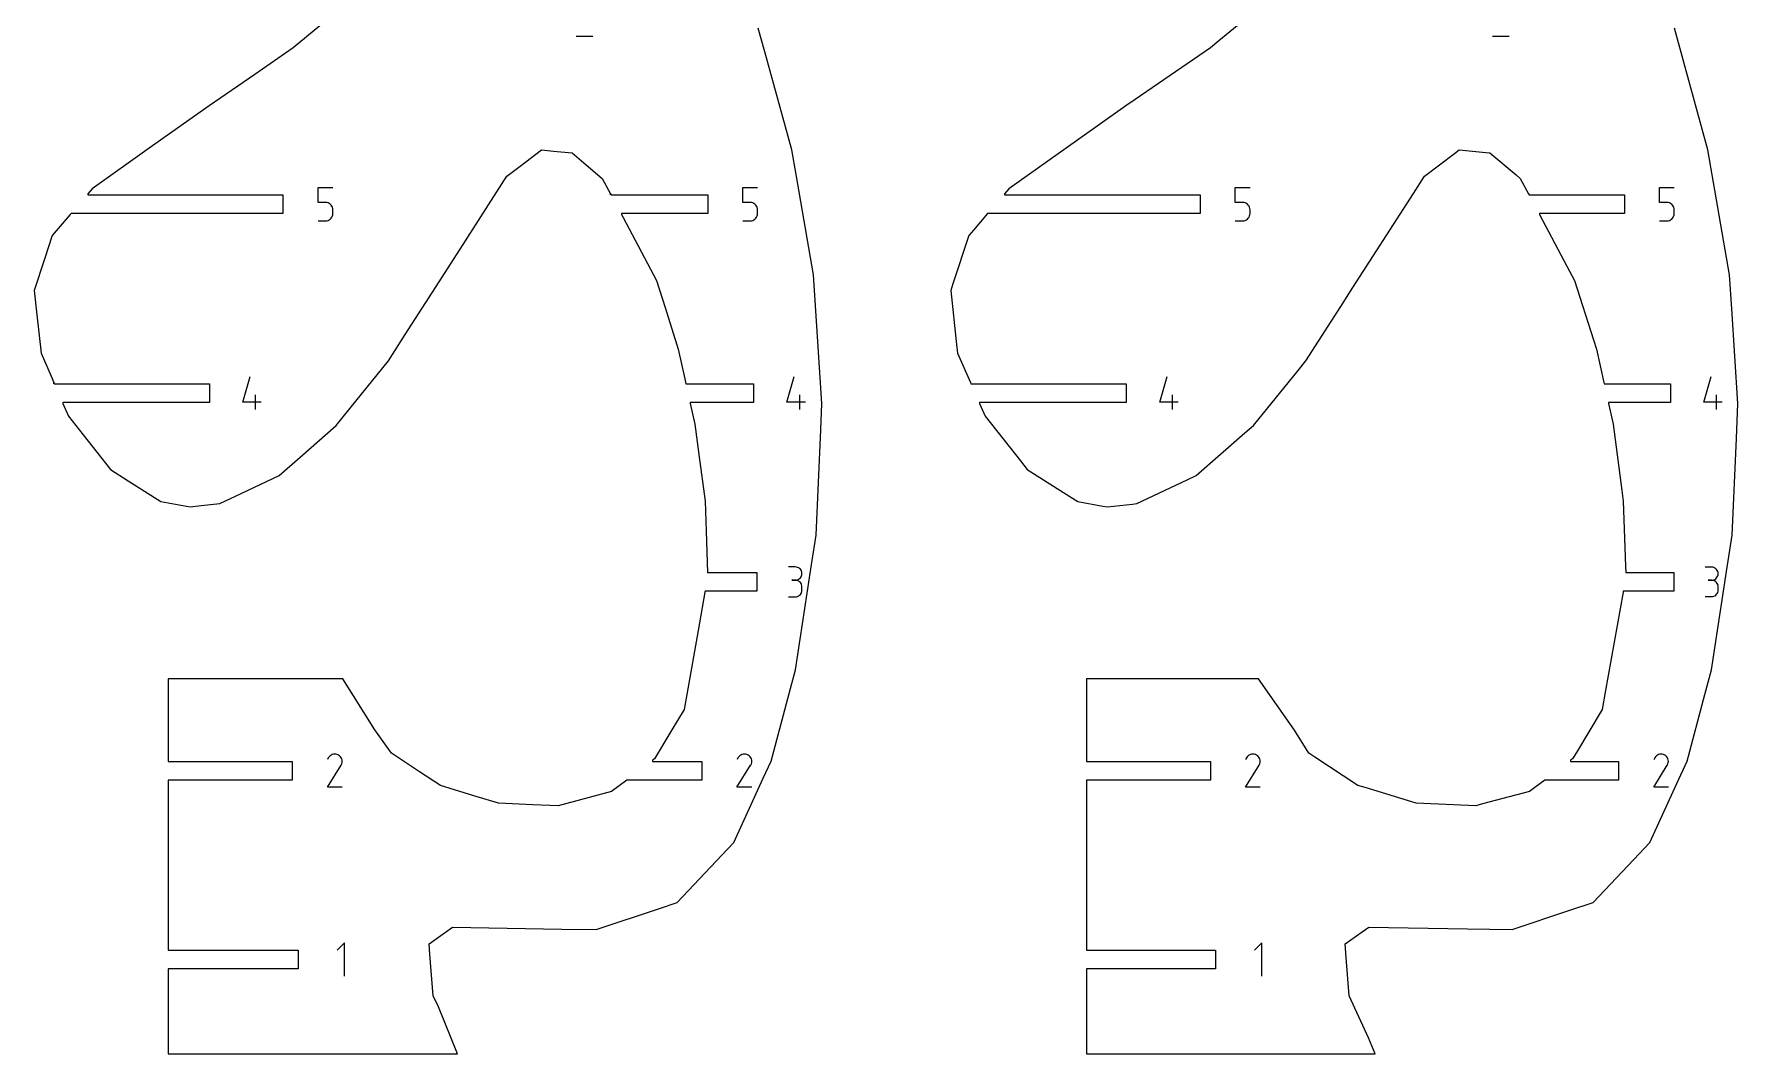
# Model space of a CAD drawing. Extents: x 0 to 800, y 0 to 1200.
# Drawn here: x 411.4 to 616.5, y 456.9 to 579.7 of the extents above; entities that cross this region are included whole.
import ezdxf

# ---------------------------------------------------------------- set-up
doc = ezdxf.new("R2010")
doc.units = 0
doc.header["$MEASUREMENT"] = 0
doc.layers.add('annotation', color=7, linetype='Continuous')
doc.layers.add('boundary', color=7, linetype='Continuous')

msp = doc.modelspace()

# ---------------------------------------------------------------- linework, layer by layer
at = {"layer": 'annotation', "color": 1}
for p, q in [((476.66, 579.43), (478.66, 579.43)), ((587, 579.43), (589, 579.43)), ((445.58, 559.43), (445.58, 561.21)), ((445.58, 561.21), (447.36, 561.21)), ((496.72, 559.43), (496.72, 561.21)), ((496.72, 561.21), (498.5, 561.21)), ((556.02, 559.43), (556.02, 561.21)), ((556.02, 561.21), (557.8, 561.21)), ((607.11, 559.43), (607.11, 561.21)), ((607.11, 561.21), (608.88, 561.21)), ((446.47, 559.43), (445.58, 559.43)), ((446.63, 559.41), (446.47, 559.43)), ((446.78, 559.37), (446.63, 559.41)), ((446.92, 559.31), (446.78, 559.37)), ((447.05, 559.22), (446.92, 559.31)), ((447.15, 559.11), (447.05, 559.22)), ((447.24, 558.99), (447.15, 559.11)), ((447.31, 558.85), (447.24, 558.99)), ((447.35, 558.7), (447.31, 558.85)), ((447.36, 558.54), (447.35, 558.7)), ((447.35, 557.94), (447.36, 558.1)), ((447.36, 558.1), (447.36, 558.54)), ((447.36, 558.54), (447.36, 558.54)), ((497.61, 559.43), (496.72, 559.43)), ((497.77, 559.41), (497.61, 559.43)), ((497.92, 559.37), (497.77, 559.41)), ((498.06, 559.31), (497.92, 559.37)), ((498.18, 559.22), (498.06, 559.31)), ((498.29, 559.11), (498.18, 559.22)), ((498.38, 558.99), (498.29, 559.11)), ((498.44, 558.85), (498.38, 558.99)), ((498.49, 558.7), (498.44, 558.85)), ((498.5, 558.54), (498.49, 558.7)), ((498.49, 557.94), (498.5, 558.1)), ((498.5, 558.1), (498.5, 558.54)), ((498.5, 558.54), (498.5, 558.54)), ((556.91, 559.43), (556.02, 559.43)), ((557.07, 559.41), (556.91, 559.43)), ((557.22, 559.37), (557.07, 559.41)), ((557.36, 559.31), (557.22, 559.37)), ((557.48, 559.22), (557.36, 559.31)), ((557.59, 559.11), (557.48, 559.22)), ((557.68, 558.99), (557.59, 559.11)), ((557.74, 558.85), (557.68, 558.99)), ((557.78, 558.7), (557.74, 558.85)), ((557.8, 558.54), (557.78, 558.7)), ((557.78, 557.94), (557.8, 558.1)), ((557.8, 558.1), (557.8, 558.54)), ((557.8, 558.54), (557.8, 558.54)), ((607.99, 559.43), (607.11, 559.43)), ((608.15, 559.41), (607.99, 559.43)), ((608.3, 559.37), (608.15, 559.41)), ((608.44, 559.31), (608.3, 559.37)), ((608.57, 559.22), (608.44, 559.31)), ((608.67, 559.11), (608.57, 559.22)), ((608.76, 558.99), (608.67, 559.11)), ((608.83, 558.85), (608.76, 558.99)), ((608.87, 558.7), (608.83, 558.85)), ((608.88, 558.54), (608.87, 558.7)), ((608.87, 557.94), (608.88, 558.1)), ((608.88, 558.1), (608.88, 558.54)), ((608.88, 558.54), (608.88, 558.54)), ((445.58, 557.21), (446.47, 557.21)), ((446.47, 557.21), (446.63, 557.22)), ((446.47, 557.21), (446.47, 557.21)), ((446.63, 557.22), (446.78, 557.26)), ((446.78, 557.26), (446.92, 557.33)), ((446.92, 557.33), (447.04, 557.42)), ((447.04, 557.42), (447.15, 557.52)), ((447.15, 557.52), (447.24, 557.65)), ((447.24, 557.65), (447.31, 557.79)), ((447.31, 557.79), (447.35, 557.94)), ((496.72, 557.21), (497.61, 557.21)), ((497.61, 557.21), (497.77, 557.22)), ((497.61, 557.21), (497.61, 557.21)), ((497.77, 557.22), (497.92, 557.26)), ((497.92, 557.26), (498.06, 557.33)), ((498.06, 557.33), (498.18, 557.42)), ((498.18, 557.42), (498.29, 557.52)), ((498.29, 557.52), (498.38, 557.65)), ((498.38, 557.65), (498.44, 557.79)), ((498.44, 557.79), (498.49, 557.94)), ((556.02, 557.21), (556.91, 557.21)), ((556.91, 557.21), (557.07, 557.22)), ((556.91, 557.21), (556.91, 557.21)), ((557.07, 557.22), (557.22, 557.26)), ((557.22, 557.26), (557.36, 557.33)), ((557.36, 557.33), (557.48, 557.42)), ((557.48, 557.42), (557.59, 557.52)), ((557.59, 557.52), (557.68, 557.65)), ((557.68, 557.65), (557.74, 557.79)), ((557.74, 557.79), (557.78, 557.94)), ((607.11, 557.21), (607.99, 557.21)), ((607.99, 557.21), (608.15, 557.22)), ((607.99, 557.21), (607.99, 557.21)), ((608.15, 557.22), (608.3, 557.26)), ((608.3, 557.26), (608.44, 557.33)), ((608.44, 557.33), (608.57, 557.42)), ((608.57, 557.42), (608.67, 557.52)), ((608.67, 557.52), (608.76, 557.65)), ((608.76, 557.65), (608.83, 557.79)), ((608.83, 557.79), (608.87, 557.94)), ((436.5, 535.37), (437.39, 538.48)), ((502.04, 535.37), (502.92, 538.48)), ((546.92, 535.37), (547.8, 538.48)), ((612.43, 535.37), (613.32, 538.48)), ((438.06, 534.48), (438.06, 536.26)), ((503.59, 534.48), (503.59, 536.26)), ((548.47, 534.48), (548.47, 536.26)), ((613.98, 534.48), (613.98, 536.26)), ((438.72, 535.37), (436.5, 535.37)), ((504.26, 535.37), (502.04, 535.37)), ((549.14, 535.37), (546.92, 535.37)), ((614.65, 535.37), (612.43, 535.37)), ((503.04, 515.55), (502.24, 515.55)), ((503.19, 515.54), (503.04, 515.55)), ((503.32, 515.5), (503.19, 515.54)), ((503.45, 515.44), (503.32, 515.5)), ((503.56, 515.36), (503.45, 515.44)), ((503.66, 515.27), (503.56, 515.36)), ((503.73, 515.15), (503.66, 515.27)), ((503.79, 515.03), (503.73, 515.15)), ((503.83, 514.9), (503.79, 515.03)), ((613.37, 515.52), (612.58, 515.52)), ((613.51, 515.51), (613.37, 515.52)), ((613.64, 515.47), (613.51, 515.51)), ((613.77, 515.42), (613.64, 515.47)), ((613.88, 515.34), (613.77, 515.42)), ((613.97, 515.24), (613.88, 515.34)), ((614.05, 515.13), (613.97, 515.24)), ((614.11, 515.01), (614.05, 515.13)), ((614.15, 514.88), (614.11, 515.01)), ((503.04, 513.95), (502.64, 513.95)), ((502.64, 513.95), (503.04, 513.95)), ((503.04, 513.95), (503.19, 513.96)), ((503.19, 513.94), (503.04, 513.95)), ((503.04, 513.95), (503.04, 513.95)), ((503.19, 513.96), (503.32, 514)), ((503.32, 513.9), (503.19, 513.94)), ((503.32, 514), (503.45, 514.06)), ((503.45, 513.84), (503.32, 513.9)), ((503.45, 514.06), (503.56, 514.14)), ((503.56, 513.76), (503.45, 513.84)), ((503.56, 514.14), (503.66, 514.24)), ((503.66, 513.67), (503.56, 513.76)), ((503.66, 514.24), (503.73, 514.35)), ((503.73, 513.55), (503.66, 513.67)), ((503.73, 514.35), (503.79, 514.47)), ((503.79, 513.43), (503.73, 513.55)), ((503.79, 514.47), (503.83, 514.61)), ((503.83, 513.29), (503.79, 513.43)), ((503.84, 514.75), (503.83, 514.9)), ((503.83, 514.61), (503.84, 514.75)), ((503.84, 513.15), (503.83, 513.29)), ((503.84, 514.75), (503.84, 514.75)), ((503.84, 512.75), (503.84, 513.15)), ((503.84, 513.15), (503.84, 513.15)), ((613.37, 513.95), (612.97, 513.95)), ((612.97, 513.95), (613.37, 513.95)), ((613.37, 513.95), (613.51, 513.96)), ((613.51, 513.93), (613.37, 513.95)), ((613.37, 513.95), (613.37, 513.95)), ((613.51, 513.96), (613.64, 514)), ((613.64, 513.9), (613.51, 513.93)), ((613.64, 514), (613.77, 514.05)), ((613.77, 513.84), (613.64, 513.9)), ((613.77, 514.05), (613.88, 514.13)), ((613.88, 513.76), (613.77, 513.84)), ((613.88, 514.13), (613.97, 514.23)), ((613.97, 513.67), (613.88, 513.76)), ((613.97, 514.23), (614.05, 514.34)), ((614.05, 513.56), (613.97, 513.67)), ((614.05, 514.34), (614.11, 514.46)), ((614.11, 513.43), (614.05, 513.56)), ((614.11, 514.46), (614.15, 514.59)), ((614.15, 513.3), (614.11, 513.43)), ((614.16, 514.74), (614.15, 514.88)), ((614.15, 514.59), (614.16, 514.74)), ((614.16, 513.16), (614.15, 513.3)), ((614.16, 514.74), (614.16, 514.74)), ((614.16, 512.76), (614.16, 513.16)), ((614.16, 513.16), (614.16, 513.16)), ((502.24, 511.95), (503.04, 511.95)), ((503.04, 511.95), (503.19, 511.96)), ((503.04, 511.95), (503.04, 511.95)), ((503.19, 511.96), (503.32, 512)), ((503.32, 512), (503.45, 512.06)), ((503.45, 512.06), (503.56, 512.14)), ((503.56, 512.14), (503.66, 512.23)), ((503.66, 512.23), (503.73, 512.35)), ((503.73, 512.35), (503.79, 512.47)), ((503.79, 512.47), (503.83, 512.61)), ((503.83, 512.61), (503.84, 512.75)), ((612.58, 511.98), (613.37, 511.98)), ((613.37, 511.98), (613.51, 511.99)), ((613.37, 511.98), (613.37, 511.98)), ((613.51, 511.99), (613.64, 512.03)), ((613.64, 512.03), (613.77, 512.09)), ((613.77, 512.09), (613.88, 512.16)), ((613.88, 512.16), (613.97, 512.26)), ((613.97, 512.26), (614.05, 512.37)), ((614.05, 512.37), (614.11, 512.49)), ((614.11, 512.49), (614.15, 512.62)), ((614.15, 512.62), (614.16, 512.76)), ((446.81, 492.58), (446.7, 492.36)), ((446.91, 492.71), (446.81, 492.58)), ((447.02, 492.82), (446.91, 492.71)), ((447.14, 492.91), (447.02, 492.82)), ((447.28, 492.97), (447.14, 492.91)), ((447.43, 493.01), (447.28, 492.97)), ((447.58, 493.03), (447.43, 493.01)), ((447.73, 493.01), (447.58, 493.03)), ((447.88, 492.97), (447.73, 493.01)), ((448.03, 492.91), (447.88, 492.97)), ((448.16, 492.81), (448.03, 492.91)), ((448.03, 492.91), (448.03, 492.91)), ((448.27, 492.7), (448.16, 492.81)), ((448.36, 492.58), (448.27, 492.7)), ((448.42, 492.44), (448.36, 492.58)), ((448.46, 492.29), (448.42, 492.44)), ((496.14, 492.58), (496.03, 492.36)), ((496.23, 492.71), (496.14, 492.58)), ((496.35, 492.82), (496.23, 492.71)), ((496.47, 492.91), (496.35, 492.82)), ((496.61, 492.97), (496.47, 492.91)), ((496.76, 493.01), (496.61, 492.97)), ((496.91, 493.03), (496.76, 493.01)), ((497.06, 493.01), (496.91, 493.03)), ((497.21, 492.97), (497.06, 493.01)), ((497.36, 492.91), (497.21, 492.97)), ((497.49, 492.81), (497.36, 492.91)), ((497.36, 492.91), (497.36, 492.91)), ((497.6, 492.7), (497.49, 492.81)), ((497.68, 492.58), (497.6, 492.7)), ((497.75, 492.44), (497.68, 492.58)), ((497.79, 492.29), (497.75, 492.44)), ((557.37, 492.58), (557.26, 492.36)), ((557.46, 492.71), (557.37, 492.58)), ((557.58, 492.82), (557.46, 492.71)), ((557.7, 492.91), (557.58, 492.82)), ((557.84, 492.97), (557.7, 492.91)), ((557.99, 493.01), (557.84, 492.97)), ((558.14, 493.03), (557.99, 493.01)), ((558.29, 493.01), (558.14, 493.03)), ((558.44, 492.97), (558.29, 493.01)), ((558.59, 492.91), (558.44, 492.97)), ((558.72, 492.81), (558.59, 492.91)), ((558.59, 492.91), (558.59, 492.91)), ((558.83, 492.7), (558.72, 492.81)), ((558.91, 492.58), (558.83, 492.7)), ((558.98, 492.44), (558.91, 492.58)), ((559.02, 492.29), (558.98, 492.44)), ((606.52, 492.58), (606.4, 492.35)), ((606.61, 492.71), (606.52, 492.58)), ((606.72, 492.82), (606.61, 492.71)), ((606.85, 492.9), (606.72, 492.82)), ((606.98, 492.97), (606.85, 492.9)), ((607.13, 493.01), (606.98, 492.97)), ((607.28, 493.02), (607.13, 493.01)), ((607.43, 493.01), (607.28, 493.02)), ((607.58, 492.97), (607.43, 493.01)), ((607.73, 492.9), (607.58, 492.97)), ((607.86, 492.81), (607.73, 492.9)), ((607.73, 492.9), (607.73, 492.9)), ((607.97, 492.7), (607.86, 492.81)), ((608.05, 492.57), (607.97, 492.7)), ((608.12, 492.44), (608.05, 492.57)), ((608.16, 492.29), (608.12, 492.44)), ((446.7, 489.03), (448.34, 491.67)), ((448.34, 491.67), (448.34, 491.68)), ((448.34, 491.68), (448.34, 491.68)), ((448.34, 491.68), (448.35, 491.68)), ((448.34, 491.67), (448.34, 491.67)), ((448.34, 491.67), (448.34, 491.67)), ((448.34, 491.67), (448.34, 491.67)), ((448.35, 491.69), (448.42, 491.84)), ((448.35, 491.68), (448.35, 491.69)), ((448.35, 491.69), (448.35, 491.69)), ((448.35, 491.69), (448.35, 491.69)), ((448.35, 491.69), (448.35, 491.69)), ((448.35, 491.68), (448.35, 491.68)), ((448.42, 491.84), (448.46, 491.99)), ((448.47, 492.14), (448.46, 492.29)), ((448.46, 491.99), (448.47, 492.14)), ((496.02, 489.03), (497.66, 491.67)), ((497.66, 491.67), (497.66, 491.67)), ((497.66, 491.67), (497.67, 491.67)), ((497.67, 491.67), (497.67, 491.68)), ((497.67, 491.68), (497.67, 491.68)), ((497.67, 491.68), (497.67, 491.68)), ((497.67, 491.68), (497.68, 491.68)), ((497.67, 491.67), (497.67, 491.67)), ((497.68, 491.69), (497.75, 491.84)), ((497.68, 491.68), (497.68, 491.69)), ((497.68, 491.69), (497.68, 491.69)), ((497.68, 491.69), (497.68, 491.69)), ((497.68, 491.69), (497.68, 491.69)), ((497.75, 491.84), (497.79, 491.99)), ((497.8, 492.14), (497.79, 492.29)), ((497.79, 491.99), (497.8, 492.14)), ((557.25, 489.03), (558.89, 491.67)), ((558.89, 491.67), (558.89, 491.67)), ((558.89, 491.67), (558.9, 491.67)), ((558.9, 491.67), (558.9, 491.68)), ((558.9, 491.68), (558.9, 491.68)), ((558.9, 491.68), (558.9, 491.68)), ((558.9, 491.68), (558.91, 491.68)), ((558.9, 491.67), (558.9, 491.67)), ((558.91, 491.69), (558.98, 491.84)), ((558.91, 491.68), (558.91, 491.69)), ((558.91, 491.69), (558.91, 491.69)), ((558.91, 491.69), (558.91, 491.69)), ((558.91, 491.69), (558.91, 491.69)), ((558.98, 491.84), (559.02, 491.99)), ((559.03, 492.14), (559.02, 492.29)), ((559.02, 491.99), (559.03, 492.14)), ((606.4, 489.03), (608.04, 491.67)), ((608.04, 491.67), (608.04, 491.68)), ((608.04, 491.68), (608.04, 491.68)), ((608.04, 491.68), (608.05, 491.68)), ((608.04, 491.67), (608.04, 491.67)), ((608.04, 491.67), (608.04, 491.67)), ((608.04, 491.67), (608.04, 491.67)), ((608.04, 491.67), (608.04, 491.67)), ((608.05, 491.69), (608.12, 491.84)), ((608.05, 491.68), (608.05, 491.69)), ((608.05, 491.69), (608.05, 491.69)), ((608.05, 491.69), (608.05, 491.69)), ((608.05, 491.68), (608.05, 491.68)), ((608.12, 491.84), (608.16, 491.99)), ((608.17, 492.14), (608.16, 492.29)), ((608.16, 491.99), (608.17, 492.14)), ((448.47, 489.03), (446.7, 489.03)), ((497.8, 489.03), (496.02, 489.03)), ((559.03, 489.03), (557.25, 489.03)), ((608.17, 489.03), (606.4, 489.03)), ((448.77, 470.3), (447.88, 469.41)), ((448.77, 466.3), (448.77, 470.3)), ((559.21, 470.3), (558.32, 469.41)), ((559.21, 466.3), (559.21, 470.3))]:
    msp.add_line(p, q, dxfattribs=at)
at = {"layer": 'boundary', "color": 5}
for p, q in [((445.8, 580.68), (442.58, 578.02)), ((556.25, 580.68), (554.05, 578.87)), ((499.37, 577.55), (498.58, 580.39)), ((554.05, 578.87), (553.02, 578.02)), ((609.94, 576.6), (608.89, 580.39)), ((442.58, 578.02), (437.96, 574.83)), ((502.63, 565.76), (499.37, 577.55)), ((553.02, 578.02), (543.98, 571.81)), ((612.93, 565.76), (609.94, 576.6)), ((437.96, 574.83), (432.45, 571.05)), ((432.45, 571.05), (425.26, 565.94)), ((542.86, 571.05), (530.01, 561.95)), ((543.98, 571.81), (542.86, 571.05)), ((425.26, 565.94), (418.36, 561.04)), ((469.93, 563.8), (472.48, 565.75)), ((472.48, 565.75), (473.91, 565.61)), ((473.91, 565.61), (476.16, 565.39)), ((476.16, 565.39), (477.58, 564.19)), ((477.58, 564.19), (479.8, 562.32)), ((503.14, 562.8), (502.63, 565.76)), ((578.82, 562.57), (582.41, 565.31)), ((582.41, 565.31), (582.99, 565.75)), ((582.99, 565.75), (586.17, 565.44)), ((586.17, 565.44), (586.68, 565.39)), ((586.68, 565.39), (589.82, 562.75)), ((613.61, 561.81), (612.93, 565.76)), ((462.67, 553.79), (468.32, 562.57)), ((468.32, 562.57), (469.93, 563.8)), ((479.8, 562.32), (480.79, 560.46)), ((505.22, 550.7), (503.14, 562.8)), ((577.48, 560.49), (578.82, 562.57)), ((589.82, 562.75), (590.33, 562.32)), ((590.33, 562.32), (591.32, 560.46)), ((417.86, 560.46), (417.84, 560.33)), ((417.84, 560.33), (441.35, 560.33)), ((418.36, 561.04), (417.86, 560.46)), ((441.35, 560.33), (441.35, 558.08)), ((480.79, 560.46), (480.78, 560.33)), ((480.78, 560.33), (480.79, 560.33)), ((480.79, 560.33), (480.79, 560.46)), ((480.79, 560.46), (480.85, 560.33)), ((480.85, 560.33), (492.49, 560.33)), ((492.49, 560.33), (492.49, 558.08)), ((528.23, 560.46), (528.22, 560.33)), ((528.22, 560.33), (551.78, 560.33)), ((528.74, 561.04), (528.23, 560.46)), ((530.01, 561.95), (528.74, 561.04)), ((551.78, 560.33), (551.78, 558.08)), ((569.83, 548.64), (577.48, 560.49)), ((591.32, 560.46), (591.39, 560.33)), ((591.39, 560.33), (602.87, 560.33)), ((602.87, 560.33), (602.87, 558.08)), ((615.53, 550.7), (613.61, 561.81)), ((415.83, 558.08), (415.72, 557.96)), ((441.35, 558.08), (415.83, 558.08)), ((492.49, 558.08), (482.1, 558.08)), ((482.1, 558.08), (482.12, 557.96)), ((526.2, 558.08), (524.48, 556.07)), ((551.78, 558.08), (526.2, 558.08)), ((602.87, 558.08), (592.64, 558.08)), ((592.64, 558.08), (592.65, 557.96)), ((415.72, 557.96), (413.58, 555.44)), ((482.12, 557.96), (482.3, 557.61)), ((482.3, 557.61), (486.34, 550.02)), ((524.48, 556.07), (523.95, 555.44)), ((592.65, 557.96), (595.94, 551.77)), ((413.58, 555.44), (412.64, 552.61)), ((523.95, 555.44), (522.01, 549.62)), ((412.64, 552.61), (411.38, 548.82)), ((459.35, 548.64), (462.67, 553.79)), ((486.34, 550.02), (487.37, 546.77)), ((505.43, 547.62), (505.22, 550.7)), ((595.94, 551.77), (596.88, 550.02)), ((596.88, 550.02), (599.14, 542.89)), ((615.79, 546.6), (615.53, 550.7)), ((411.38, 548.82), (411.71, 545.89)), ((456.06, 543.51), (459.35, 548.64)), ((522.01, 549.62), (521.75, 548.82)), ((521.75, 548.82), (522.47, 542.34)), ((569.07, 547.45), (569.83, 548.64)), ((411.71, 545.89), (412.23, 541.29)), ((487.37, 546.77), (488.95, 541.76)), ((506.24, 535.23), (505.43, 547.62)), ((564.51, 540.36), (569.07, 547.45)), ((616.54, 535.23), (615.79, 546.6)), ((454.05, 540.36), (456.06, 543.51)), ((488.95, 541.76), (489.74, 538.2)), ((522.47, 542.34), (522.59, 541.29)), ((599.14, 542.89), (599.5, 541.76)), ((599.5, 541.76), (600.4, 537.73)), ((412.23, 541.29), (413.42, 538.53)), ((450.12, 535.49), (454.05, 540.36)), ((522.59, 541.29), (524.14, 537.73)), ((563.59, 539.21), (564.51, 540.36)), ((413.42, 538.53), (413.77, 537.73)), ((413.77, 537.73), (413.76, 537.6)), ((413.76, 537.6), (413.77, 537.6)), ((413.77, 537.6), (413.77, 537.73)), ((413.77, 537.73), (413.82, 537.6)), ((413.82, 537.6), (432.49, 537.6)), ((432.49, 537.6), (432.49, 535.35)), ((489.74, 538.2), (489.87, 537.6)), ((489.87, 537.6), (498.02, 537.6)), ((498.02, 537.6), (498.02, 535.35)), ((524.14, 537.73), (524.19, 537.6)), ((524.19, 537.6), (542.9, 537.6)), ((542.9, 537.6), (542.9, 535.35)), ((558.22, 532.58), (563.59, 539.21)), ((600.4, 537.73), (600.43, 537.6)), ((600.43, 537.6), (608.42, 537.6)), ((608.42, 537.6), (608.42, 535.35)), ((447.77, 532.58), (450.12, 535.49)), ((432.49, 535.35), (414.84, 535.35)), ((414.84, 535.35), (414.85, 535.23)), ((414.85, 535.23), (415.52, 533.68)), ((415.52, 533.68), (417.3, 531.43)), ((498.02, 535.35), (490.39, 535.35)), ((490.39, 535.35), (490.4, 535.23)), ((490.4, 535.23), (490.95, 532.75)), ((506.1, 532.05), (506.24, 535.23)), ((542.9, 535.35), (525.21, 535.35)), ((525.21, 535.35), (525.22, 535.23)), ((525.22, 535.23), (525.39, 534.85)), ((525.39, 534.85), (525.9, 533.68)), ((525.9, 533.68), (530.15, 528.31)), ((608.42, 535.35), (600.94, 535.35)), ((600.94, 535.35), (600.95, 535.23)), ((600.95, 535.23), (601.23, 533.98)), ((601.23, 533.98), (601.5, 532.75)), ((616.36, 530.99), (616.54, 535.23)), ((417.3, 531.43), (420.57, 527.29)), ((443.42, 528.77), (447.77, 532.58)), ((490.95, 532.75), (491.44, 529.07)), ((505.56, 519.39), (506.1, 532.05)), ((551.32, 526.54), (557.18, 531.67)), ((557.18, 531.67), (558.22, 532.58)), ((601.5, 532.75), (602.57, 524.73)), ((615.86, 519.39), (616.36, 530.99)), ((420.57, 527.29), (422.72, 525.92)), ((440.89, 526.54), (443.42, 528.77)), ((491.44, 529.07), (492.18, 523.48)), ((530.15, 528.31), (530.95, 527.29)), ((530.95, 527.29), (536.09, 524.04)), ((422.72, 525.92), (426.66, 523.42)), ((436.33, 524.4), (440.89, 526.54)), ((544.16, 523.18), (550.22, 526.03)), ((550.22, 526.03), (551.32, 526.54)), ((426.66, 523.42), (427.98, 523.18)), ((427.98, 523.18), (430.17, 522.79)), ((431.52, 522.94), (433.74, 523.18)), ((433.74, 523.18), (436.33, 524.4)), ((492.18, 523.48), (492.3, 519.86)), ((536.09, 524.04), (537.06, 523.42)), ((537.06, 523.42), (540.06, 522.88)), ((543.64, 523.12), (544.16, 523.18)), ((602.57, 524.73), (602.73, 523.48)), ((602.73, 523.48), (603.01, 515.64)), ((430.17, 522.79), (431.52, 522.94)), ((540.06, 522.88), (540.58, 522.79)), ((540.58, 522.79), (543.64, 523.12)), ((492.3, 519.86), (492.48, 514.88)), ((505.05, 516.09), (505.56, 519.39)), ((615.18, 514.99), (615.86, 519.39)), ((503.05, 503.18), (505.05, 516.09)), ((603.01, 515.64), (603.04, 514.88)), ((613.35, 503.18), (615.18, 514.99)), ((492.48, 514.88), (498.41, 514.88)), ((498.41, 514.88), (498.41, 512.63)), ((603.04, 514.88), (608.81, 514.88)), ((608.81, 514.88), (608.81, 512.63)), ((492.15, 512.5), (491.33, 507.89)), ((492.17, 512.63), (492.15, 512.5)), ((498.41, 512.63), (492.17, 512.63)), ((602.71, 512.5), (600.56, 500.47)), ((602.73, 512.63), (602.71, 512.5)), ((608.81, 512.63), (602.73, 512.63)), ((491.33, 507.89), (489.64, 498.37)), ((502.45, 500.93), (503.05, 503.18)), ((612.56, 500.19), (613.35, 503.18)), ((431.32, 502.1), (427.53, 502.1)), ((427.53, 502.1), (427.53, 492.15)), ((438.17, 502.1), (431.32, 502.1)), ((445.16, 502.1), (438.17, 502.1)), ((448.55, 502.1), (445.16, 502.1)), ((452.41, 495.93), (448.55, 502.1)), ((500.13, 492.17), (502.45, 500.93)), ((539.31, 502.1), (538.11, 502.1)), ((538.11, 502.1), (538.11, 501.08)), ((538.11, 501.08), (538.11, 492.28)), ((548.6, 502.1), (539.31, 502.1)), ((551.25, 502.1), (548.6, 502.1)), ((555.99, 502.1), (551.25, 502.1)), ((558.81, 502.1), (555.99, 502.1)), ((563.14, 495.92), (558.81, 502.1)), ((600.56, 500.47), (600.19, 498.37)), ((610.43, 492.17), (612.56, 500.19)), ((489.64, 498.37), (488.19, 495.95)), ((600.19, 498.37), (597.1, 493.23)), ((454.41, 493.14), (452.41, 495.93)), ((488.19, 495.95), (486.1, 492.47)), ((564.88, 493.14), (563.14, 495.92)), ((457.81, 490.89), (454.41, 493.14)), ((486.1, 492.47), (485.85, 492.28)), ((565.61, 492.66), (564.88, 493.14)), ((570.79, 489.25), (565.61, 492.66)), ((596.64, 492.47), (596.39, 492.28)), ((597.1, 493.23), (596.64, 492.47)), ((427.53, 492.15), (442.46, 492.15)), ((442.46, 492.15), (442.46, 489.9)), ((460.31, 489.25), (457.81, 490.89)), ((485.85, 492.28), (485.83, 492.15)), ((485.83, 492.15), (491.79, 492.15)), ((491.79, 492.15), (491.79, 489.9)), ((499.19, 490.14), (500.13, 492.17)), ((538.11, 492.28), (538.11, 492.15)), ((538.11, 492.15), (553.02, 492.15)), ((553.02, 492.15), (553.02, 489.9)), ((596.39, 492.28), (596.38, 492.15)), ((596.38, 492.15), (602.17, 492.15)), ((602.17, 492.15), (602.17, 489.9)), ((609.19, 489.48), (610.43, 492.17)), ((442.46, 489.9), (427.53, 489.9)), ((427.53, 489.9), (427.53, 487.05)), ((464.33, 488.01), (460.31, 489.25)), ((480.91, 488.5), (478.21, 487.79)), ((482.74, 489.9), (480.91, 488.5)), ((491.79, 489.9), (482.74, 489.9)), ((495.62, 482.38), (499.19, 490.14)), ((553.02, 489.9), (538.11, 489.9)), ((538.11, 489.9), (538.11, 489.78)), ((538.11, 489.78), (538.11, 487.05)), ((571.65, 488.99), (570.79, 489.25)), ((577.79, 487.1), (571.65, 488.99)), ((591.44, 488.5), (585.79, 487.02)), ((592.1, 489), (591.44, 488.5)), ((593.28, 489.9), (592.1, 489)), ((602.17, 489.9), (593.28, 489.9)), ((605.92, 482.38), (609.19, 489.48)), ((427.53, 487.05), (427.53, 484)), ((467.3, 487.1), (464.33, 488.01)), ((471.44, 486.93), (467.3, 487.1)), ((474.47, 486.81), (471.44, 486.93)), ((478.21, 487.79), (474.47, 486.81)), ((538.11, 487.05), (538.11, 473.02)), ((578.68, 487.06), (577.79, 487.1)), ((584.98, 486.81), (578.68, 487.06)), ((585.79, 487.02), (584.98, 486.81)), ((427.53, 484), (427.53, 471.99)), ((494.18, 480.85), (495.62, 482.38)), ((604.01, 480.35), (605.92, 482.38)), ((488.83, 475.16), (494.18, 480.85)), ((599.13, 475.16), (604.01, 480.35)), ((479.07, 471.89), (486.7, 474.45)), ((486.7, 474.45), (488.83, 475.16)), ((589.37, 471.89), (596.32, 474.22)), ((596.32, 474.22), (599.13, 475.16)), ((427.53, 471.99), (427.53, 469.55)), ((461.19, 471.77), (461.78, 472.18)), ((461.78, 472.18), (474.94, 471.96)), ((474.94, 471.96), (479.07, 471.89)), ((538.11, 473.02), (538.11, 471.99)), ((538.11, 471.99), (538.11, 469.42)), ((571.3, 471.63), (572.09, 472.18)), ((572.09, 472.18), (583.96, 471.98)), ((583.96, 471.98), (589.37, 471.89)), ((458.94, 470.18), (461.19, 471.77)), ((459.04, 468.94), (458.94, 470.18)), ((569.25, 470.18), (571.3, 471.63)), ((569.38, 468.52), (569.25, 470.18)), ((427.53, 469.55), (427.53, 469.42)), ((427.53, 469.42), (443.2, 469.42)), ((443.2, 469.42), (443.2, 467.17)), ((459.44, 463.94), (459.04, 468.94)), ((538.11, 469.42), (553.64, 469.42)), ((553.64, 469.42), (553.64, 467.17)), ((569.74, 463.94), (569.38, 468.52)), ((443.2, 467.17), (427.53, 467.17)), ((427.53, 467.17), (427.53, 459.98)), ((553.64, 467.17), (538.11, 467.17)), ((538.11, 467.17), (538.11, 457.96)), ((460.06, 462.59), (459.44, 463.94)), ((572.07, 458.87), (569.74, 463.94)), ((462.38, 456.93), (460.06, 462.59)), ((427.53, 459.98), (427.53, 456.93)), ((538.11, 457.96), (538.11, 456.93)), ((572.87, 456.93), (572.07, 458.87)), ((427.53, 456.93), (433.12, 456.93)), ((433.12, 456.93), (445.09, 456.93)), ((445.09, 456.93), (454.24, 456.93)), ((454.24, 456.93), (462.38, 456.93)), ((538.11, 456.93), (539.82, 456.93)), ((539.82, 456.93), (555.54, 456.93)), ((555.54, 456.93), (569.91, 456.93)), ((569.91, 456.93), (572.87, 456.93))]:
    msp.add_line(p, q, dxfattribs=at)

doc.saveas('drawing.dxf')
